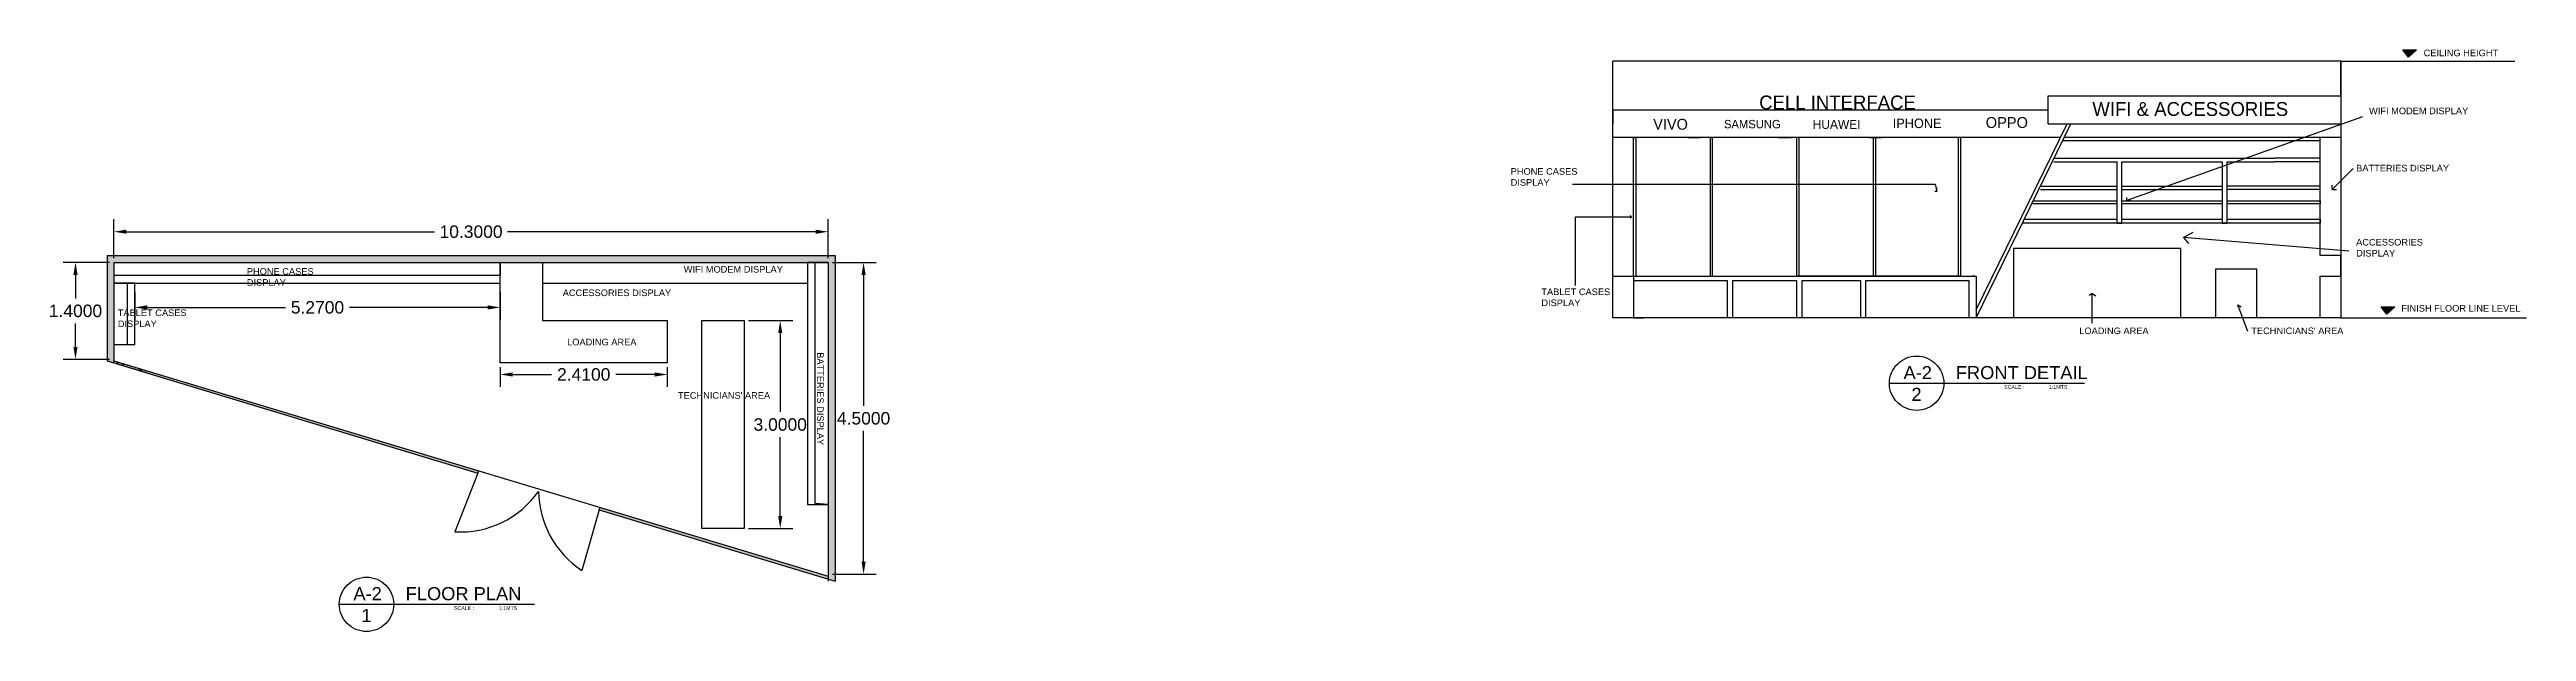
# Model space of a CAD drawing. Header units: inches. Extents: x 123.6 to 159.3, y 243.2 to 251.6.
import ezdxf

# ---------------------------------------------------------------- set-up
doc = ezdxf.new("R2010")
doc.units = ezdxf.units.IN
doc.header["$MEASUREMENT"] = 0
doc.linetypes.add('ACAD_ISO02W100', pattern=[15, 12, -3])
doc.styles.get("Standard").update_dxf_attribs({"font": 'arial.ttf'})
doc.dimstyles.get("Standard").update_dxf_attribs({"dimtxt": 0.18, "dimasz": 0.18, "dimexe": 0.18, "dimexo": 0.0625, "dimgap": 0.09, "dimtad": 0, "dimtih": 1, "dimtoh": 1, "dimdec": 4, "dimzin": 0, "dimdsep": 46, "dimtxsty": 'Standard', "dimcen": 0.09, "dimadec": 0, "dimazin": 0, "dimtfac": 1, "dimtdec": 4, "dimtofl": 0, "dimtmove": 0, "dimatfit": 3, "dimfxl": 1, "dimtolj": 1, "dimtzin": 0, "dimarcsym": 0})
pattern_1 = [(45, (0, 0), (0.00763675324, 0), [0.0045, -0.0063]), (45, (0.001909, 0), (0.00763675324, 0), [0.0018, -0.009]), (45, (0, 0.001909), (0.00763675324, 0), [0.0018, -0.009])]

# ---------------------------------------------------------------- blocks, each defined once
blk = doc.blocks.new('*D4')
at = {"color": 0, "lineweight": -2, "transparency": 16777216}
for p, q in [((130.108, 246.978), (130.108, 246.694)), ((130.288, 246.874), (130.848, 246.874)), ((132.338, 246.874), (131.778, 246.874)), ((132.518, 246.978), (132.518, 246.694))]:
    blk.add_line(p, q, dxfattribs=at)
at = {"color": 0, "transparency": 16777216}
for points in [[(130.288, 246.904), (130.288, 246.844), (130.108, 246.874)], [(132.338, 246.904), (132.338, 246.844), (132.518, 246.874)]]:
    blk.add_solid(points, dxfattribs=at)
at = {"color": 0, "transparency": 16777216, "insert": (131.313, 246.874), "char_height": 0.18, "attachment_point": 5}
blk.add_mtext('\\A1;2.4100', dxfattribs=at)
blk = doc.blocks.new('*D5')
at = {"color": 0, "lineweight": -2, "transparency": 16777216}
for p, q in [((133.69, 247.651), (134.327, 247.651)), ((134.147, 247.471), (134.147, 246.333)), ((134.147, 244.831), (134.147, 245.969)), ((133.69, 244.651), (134.327, 244.651))]:
    blk.add_line(p, q, dxfattribs=at)
at = {"color": 0, "transparency": 16777216}
for points in [[(134.117, 247.471), (134.177, 247.471), (134.147, 247.651)], [(134.117, 244.831), (134.177, 244.831), (134.147, 244.651)]]:
    blk.add_solid(points, dxfattribs=at)
at = {"color": 0, "transparency": 16777216, "insert": (134.147, 246.151), "char_height": 0.18, "attachment_point": 5}
blk.add_mtext('\\A1;3.0000', dxfattribs=at)
blk = doc.blocks.new('*D6')
at = {"color": 0, "lineweight": -2, "transparency": 16777216}
for p, q in [((124.838, 248.062), (124.838, 247.662)), ((130.108, 248.062), (130.108, 247.662)), ((125.018, 247.842), (127.01, 247.842)), ((129.928, 247.842), (127.936, 247.842))]:
    blk.add_line(p, q, dxfattribs=at)
at = {"color": 0, "transparency": 16777216}
for points in [[(125.018, 247.872), (125.018, 247.812), (124.838, 247.842)], [(129.928, 247.872), (129.928, 247.812), (130.108, 247.842)]]:
    blk.add_solid(points, dxfattribs=at)
at = {"color": 0, "transparency": 16777216, "insert": (127.473, 247.842), "char_height": 0.18, "attachment_point": 5}
blk.add_mtext('\\A1;5.2700', dxfattribs=at)
blk = doc.blocks.new('*D7')
at = {"color": 0, "lineweight": -2, "transparency": 16777216}
for p, q in [((134.9, 248.491), (135.529, 248.491)), ((135.349, 248.311), (135.349, 246.423)), ((135.349, 244.171), (135.349, 246.059)), ((134.9, 243.991), (135.529, 243.991))]:
    blk.add_line(p, q, dxfattribs=at)
at = {"color": 0, "transparency": 16777216}
for points in [[(135.319, 248.311), (135.379, 248.311), (135.349, 248.491)], [(135.319, 244.171), (135.379, 244.171), (135.349, 243.991)]]:
    blk.add_solid(points, dxfattribs=at)
at = {"color": 0, "transparency": 16777216, "insert": (135.349, 246.241), "char_height": 0.18, "attachment_point": 5}
blk.add_mtext('\\A1;4.5000', dxfattribs=at)
blk = doc.blocks.new('*D8')
at = {"color": 0, "lineweight": -2, "transparency": 16777216}
for p, q in [((124.475, 248.491), (123.803, 248.491)), ((123.983, 248.311), (123.983, 247.973)), ((123.983, 247.271), (123.983, 247.609)), ((124.475, 247.091), (123.803, 247.091))]:
    blk.add_line(p, q, dxfattribs=at)
at = {"color": 0, "transparency": 16777216}
for points in [[(123.953, 248.311), (124.013, 248.311), (123.983, 248.491)], [(123.953, 247.271), (124.013, 247.271), (123.983, 247.091)]]:
    blk.add_solid(points, dxfattribs=at)
at = {"color": 0, "transparency": 16777216, "insert": (123.983, 247.791), "char_height": 0.18, "attachment_point": 5}
blk.add_mtext('\\A1;1.4000', dxfattribs=at)
blk = doc.blocks.new('*D9')
at = {"color": 0, "lineweight": -2, "transparency": 16777216}
for p, q in [((124.538, 248.553), (124.538, 249.114)), ((134.838, 248.553), (134.838, 249.114)), ((124.718, 248.934), (129.163, 248.934)), ((134.658, 248.934), (130.213, 248.934))]:
    blk.add_line(p, q, dxfattribs=at)
at = {"color": 0, "transparency": 16777216}
for points in [[(124.718, 248.964), (124.718, 248.904), (124.538, 248.934)], [(134.658, 248.964), (134.658, 248.904), (134.838, 248.934)]]:
    blk.add_solid(points, dxfattribs=at)
at = {"color": 0, "transparency": 16777216, "insert": (129.688, 248.934), "char_height": 0.18, "attachment_point": 5}
blk.add_mtext('\\A1;10.3000', dxfattribs=at)

msp = doc.modelspace()

# ---------------------------------------------------------------- hatches: boundary and pattern name
at = {"linetype": 'ACAD_ISO02W100'}
h = msp.add_hatch(color=256, dxfattribs=at)
h.dxf.hatch_style = 1
h.paths.add_polyline_path([(157.74402, 251.55712), (157.54727, 251.55712), (157.62894, 251.45294)])
h = msp.add_hatch()
h.set_pattern_fill('AR-CONC', color=256, scale=0.01)
h.set_pattern_definition([(50, (0, 0), (0.071726018, -0.006275213), [0.0075, -0.0825]), (355, (0, 0), (-0.013875133, 0.075219213), [0.006, -0.066]), (100.451444, (0.00598, -0.00052), (0.057850885, 0.068943999), [0.00637402, -0.070114211]), (46.1842, (0, 0.02), (0.106724133, -0.016551928), [0.01125, -0.12375]), (96.635635, (0.00889, 0.01862), (0.093466195, 0.09741186), [0.009561034, -0.105171376]), (351.184164, (0, 0.02), (0.093466195, 0.09741186), [0.009, -0.099]), (21, (0.01, 0.015), (0.059690705, -0.040261889), [0.0075, -0.0825]), (326, (0.01, 0.015), (0.024331533, 0.072515005), [0.006, -0.066]), (71.451445, (0.014974, 0.011645), (0.084022238, 0.032253115), [0.006374019, -0.070114211]), (37.5, (0, 0), (0.0012159855, 0.0332893854), [0, -0.0652, 0, -0.067, 0, -0.06625]), (7.5, (0, 0), (0.0263069537, 0.039441171), [0, -0.0382, 0, -0.0637, 0, -0.02525]), (327.5, (-0.0223, 0), (0.0533822436, -0.0022554872), [0, -0.025, 0, -0.078, 0, -0.1035]), (317.5, (-0.0323, 0), (0.058318617, 0.010010498), [0, -0.0325, 0, -0.0518, 0, -0.0735])])
h.paths.add_polyline_path([(124.53794, 248.49099), (134.83794, 248.49099), (134.83794, 243.92128), (134.93794, 243.89099), (134.93794, 248.59099), (124.43794, 248.59099), (124.43794, 247.07099), (124.53794, 247.0407), (124.53794, 247.07099)])
h = msp.add_hatch(color=256, dxfattribs=at)
h.dxf.hatch_style = 1
h.paths.add_polyline_path([(157.43221, 247.84919), (157.23546, 247.84919), (157.31712, 247.74501)])
h = msp.add_hatch()
h.set_pattern_fill('GOST_GLASS', color=256, scale=0.01)
h.set_pattern_definition([(45, (0, 0), (0.084852814, 0), [0.05, -0.07]), (45, (0.021213, 0), (0.084852814, 0), [0.02, -0.1]), (45, (0, 0.021213), (0.084852814, 0), [0.02, -0.1])])
h.paths.add_polyline_path([(124.53794, 247.07099), (124.53794, 247.0407), (125.00128, 246.90038), (125.01142, 246.92823)])
h = msp.add_hatch()
h.set_pattern_fill('GOST_GLASS', color=256, scale=0.0009)
h.set_pattern_definition(pattern_1)
h.paths.add_polyline_path([(124.53794, 247.07099), (124.53794, 247.0407), (125.00128, 246.90038), (125.01142, 246.92823)])
h = msp.add_hatch()
h.set_pattern_fill('GOST_GLASS', color=256, scale=0.0009)
h.set_pattern_definition(pattern_1)
h.paths.add_polyline_path([(125.01142, 246.92823), (125.00128, 246.90038), (126.18627, 246.5415), (126.19467, 246.57145)])
h.paths.add_polyline_path([(126.19467, 246.57145), (126.18627, 246.5415), (129.78794, 245.4507), (129.80102, 245.48406)])
h.paths.add_polyline_path([(131.54856, 244.95714), (131.53794, 244.9207), (134.83794, 243.92128), (134.83794, 243.96532)])

# ---------------------------------------------------------------- linework, layer by layer
for p, q in [((157.54727, 251.55712), (157.74402, 251.55712)), ((157.62894, 251.45294), (157.54727, 251.55712)), ((157.74402, 251.55712), (157.62894, 251.45294)), ((156.65466, 251.39358), (159.16516, 251.39358)), ((146.45466, 250.29358), (146.48466, 250.29358)), ((146.45466, 250.29358), (146.48466, 250.29358)), ((148.81118, 250.29358), (147.55756, 250.29358)), ((147.55756, 250.29358), (147.58756, 250.29358)), ((149.91409, 250.29358), (149.94409, 250.29358)), ((156.35466, 249.38174), (156.35466, 249.33709)), ((145.61457, 248.15699), (145.61457, 249.15074)), ((145.61457, 249.15074), (146.42583, 249.15074)), ((146.42583, 249.15074), (146.40526, 249.13238)), ((146.40526, 249.13238), (146.42583, 249.15074)), ((146.42583, 249.15074), (146.40618, 249.16615)), ((156.35466, 249.11738), (156.35466, 249.05923)), ((147.55756, 248.29358), (149.91409, 248.29358)), ((151.1706, 248.29358), (148.81118, 248.29358)), ((148.81118, 248.29358), (148.84118, 248.29358)), ((151.37463, 248.29358), (151.34463, 248.29358)), ((147.81009, 247.69358), (147.81009, 248.22606)), ((148.20287, 248.22606), (147.88185, 248.22606)), ((147.88185, 248.22606), (147.88185, 247.69358)), ((148.81118, 248.22606), (148.20287, 248.22606)), ((148.81118, 247.69358), (148.81118, 248.22606)), ((148.87997, 248.22606), (148.87997, 247.69358)), ((147.88185, 247.69358), (147.81009, 247.69358)), ((148.87997, 247.69358), (148.81118, 247.69358)), ((156.65466, 247.69358), (159.33178, 247.69358)), ((157.23546, 247.84919), (157.43221, 247.84919)), ((157.31712, 247.74501), (157.23546, 247.84919)), ((157.43221, 247.84919), (157.31712, 247.74501)), ((150.14442, 246.74762), (152.95971, 246.74762)), ((127.78766, 243.55752), (130.60295, 243.55752))]:
    msp.add_line(p, q, dxfattribs=at)
for p, q in [((146.15466, 247.69358), (146.15466, 251.39358)), ((156.65466, 251.39358), (146.15466, 251.39358)), ((156.65466, 251.39358), (156.65466, 250.89358)), ((156.65466, 250.89358), (156.65466, 251.39358)), ((146.15466, 250.69358), (146.15466, 250.89358)), ((152.43123, 250.89358), (156.65466, 250.89358)), ((152.43123, 250.69358), (152.43123, 250.89358)), ((156.65466, 250.89358), (156.65466, 250.69358)), ((146.15466, 247.69358), (146.15466, 250.69358)), ((146.15466, 250.69358), (152.43123, 250.69358)), ((146.15466, 250.69358), (146.15466, 250.49358)), ((151.39466, 247.69358), (152.76184, 250.49358)), ((151.39466, 247.80754), (152.7062, 250.49358)), ((152.43123, 250.49358), (152.43123, 250.69358)), ((152.43123, 250.49358), (156.65466, 250.49358)), ((156.96943, 250.59074), (153.56598, 249.3868)), ((156.65466, 250.69358), (156.65466, 247.69358)), ((156.65466, 250.49358), (156.65466, 250.29358)), ((152.60854, 250.29358), (146.15466, 250.29358)), ((146.45466, 248.29358), (146.45466, 250.29358)), ((146.45466, 250.29358), (146.48466, 250.29358)), ((146.48466, 250.29358), (146.48466, 248.29358)), ((147.23466, 250.29358), (147.41466, 250.29358)), ((147.55756, 250.29358), (147.55756, 248.29358)), ((147.58756, 250.29358), (147.58756, 248.29358)), ((148.54466, 250.29358), (148.72466, 250.29358)), ((148.81118, 248.29358), (148.81118, 250.29358)), ((148.84118, 248.29358), (148.84118, 250.29358)), ((149.85466, 250.29358), (150.03466, 250.29358)), ((149.91409, 248.29358), (149.91409, 250.29358)), ((149.94409, 250.29358), (149.94409, 248.29358)), ((151.1406, 248.29358), (151.1406, 250.29358)), ((151.1706, 250.29358), (151.1706, 248.29358)), ((156.35466, 250.24358), (152.63977, 250.24358)), ((156.65466, 250.29358), (152.66419, 250.29358)), ((156.35466, 248.59358), (156.35466, 250.29358)), ((152.5177, 249.99358), (154.94413, 249.99358)), ((152.5177, 249.94358), (153.42235, 249.94358)), ((153.42235, 249.94993), (153.42235, 249.05988)), ((153.49784, 249.05988), (153.49784, 249.94502)), ((153.49784, 249.94358), (154.94413, 249.94358)), ((154.94413, 249.99358), (155.69898, 249.99358)), ((154.94413, 249.94358), (154.94413, 249.05923)), ((155.01323, 249.94358), (155.69898, 249.94358)), ((155.01323, 249.05923), (155.01323, 249.94358)), ((156.35466, 249.99358), (155.69898, 249.99358)), ((156.35466, 249.94358), (155.69898, 249.94358)), ((156.35466, 249.59358), (156.35466, 249.99358)), ((156.83033, 249.84787), (156.53023, 249.54201)), ((145.57573, 249.62299), (148.05195, 249.62299)), ((148.05195, 249.62299), (150.8029, 249.62299)), ((150.83009, 249.51684), (150.79819, 249.51684)), ((150.8029, 249.62299), (150.83009, 249.51684)), ((150.83009, 249.51684), (150.83009, 249.56559)), ((152.21895, 249.38174), (153.42235, 249.38174)), ((152.32239, 249.59358), (153.42235, 249.59358)), ((152.32239, 249.54358), (153.42235, 249.54358)), ((153.49784, 249.59358), (154.94413, 249.59358)), ((153.49784, 249.54358), (154.94413, 249.54358)), ((153.49784, 249.38174), (154.94413, 249.38174)), ((153.56598, 249.3868), (153.56598, 249.42686)), ((153.56598, 249.3868), (153.62359, 249.3868)), ((155.01323, 249.59358), (155.01346, 249.59358)), ((155.01323, 249.54358), (155.01346, 249.54358)), ((155.01323, 249.38174), (156.35466, 249.38174)), ((156.35466, 249.59358), (155.01346, 249.59358)), ((156.35466, 249.54358), (155.01346, 249.54358)), ((156.35466, 249.19358), (156.35466, 249.59358)), ((156.53023, 249.54201), (156.53023, 249.60798)), ((156.53023, 249.54201), (156.58974, 249.54201)), ((156.35466, 249.05923), (152.06148, 249.05923)), ((152.08987, 249.11738), (153.42235, 249.11738)), ((153.42235, 249.33709), (152.19715, 249.33709)), ((153.42235, 249.05988), (153.49784, 249.05988)), ((154.94413, 249.33709), (153.49784, 249.33709)), ((153.49784, 249.11738), (154.94413, 249.11738)), ((154.94413, 249.05923), (155.01323, 249.05923)), ((156.35466, 249.33709), (155.01323, 249.33709)), ((155.01323, 249.11738), (156.35466, 249.11738)), ((156.35466, 248.59358), (156.35466, 249.19358)), ((154.34466, 248.69358), (151.93466, 248.69358)), ((151.93466, 248.69358), (151.93466, 247.69358)), ((154.34466, 247.69358), (154.34466, 248.69358)), ((154.38442, 248.85006), (154.52546, 248.92802)), ((156.77071, 248.65581), (154.38442, 248.85006)), ((154.38442, 248.85006), (154.45944, 248.7631)), ((124.43794, 248.59099), (134.93794, 248.59099)), ((124.43794, 248.59099), (124.43794, 247.07099)), ((124.53794, 248.49099), (134.83794, 248.49099)), ((124.53794, 248.49099), (124.53794, 247.07099)), ((124.53794, 248.49099), (124.53794, 248.19099)), ((130.10794, 248.30099), (124.53794, 248.30099)), ((130.10794, 247.04099), (130.10794, 248.49099)), ((130.10794, 248.49099), (130.71794, 248.49099)), ((130.10794, 248.19099), (130.10794, 248.49099)), ((130.10794, 248.49099), (130.10794, 248.30099)), ((130.71794, 248.49099), (130.71794, 247.65099)), ((130.71794, 248.49099), (130.71794, 248.19099)), ((134.83794, 248.49099), (134.53794, 248.49099)), ((134.53794, 248.49099), (134.53794, 244.99547)), ((134.53794, 248.49099), (134.53794, 247.65099)), ((134.64878, 245.01322), (134.64878, 248.49099)), ((134.83794, 248.49099), (134.83794, 243.89099)), ((134.93794, 248.59099), (134.93794, 243.89099)), ((146.15466, 247.69358), (146.15466, 248.35358)), ((146.15466, 247.69358), (146.15466, 248.29358)), ((146.15466, 248.29358), (146.45466, 248.29358)), ((146.4009, 248.29358), (151.39466, 248.29358)), ((146.45466, 248.29358), (146.45466, 247.69358)), ((151.39466, 248.29358), (151.39466, 247.69358)), ((155.44466, 248.39358), (154.84466, 248.39358)), ((154.84466, 248.39358), (154.84466, 247.69358)), ((155.44466, 247.69358), (155.44466, 248.39358)), ((156.65466, 248.59358), (156.35466, 248.59358)), ((156.35466, 247.69358), (156.35466, 248.29358)), ((156.35466, 248.29358), (156.65466, 248.29358)), ((156.35466, 247.69358), (156.35466, 248.29358)), ((156.65466, 248.29358), (156.65466, 248.59358)), ((124.53794, 248.19099), (130.10794, 248.19099)), ((124.53794, 248.19099), (124.53794, 247.30828)), ((124.83794, 248.19099), (124.53794, 248.19099)), ((124.53794, 248.19099), (124.72794, 248.19099)), ((124.72794, 248.19099), (124.72794, 247.30828)), ((124.83794, 247.30828), (124.83794, 248.19099)), ((130.71794, 248.19099), (134.53794, 248.19099)), ((147.81009, 248.22606), (146.45831, 248.22606)), ((149.73415, 248.22606), (148.87997, 248.22606)), ((149.73415, 247.69358), (149.73415, 248.22606)), ((151.29433, 248.22606), (149.79675, 248.22606)), ((149.79675, 248.22606), (149.79675, 247.69358)), ((151.29433, 247.69358), (151.29433, 248.22606)), ((153.06993, 248.04349), (153.0249, 248.0135)), ((153.06993, 247.6161), (153.06993, 248.04349)), ((153.06993, 248.04349), (153.12245, 248.00787)), ((130.71794, 247.65099), (132.51794, 247.65099)), ((132.51794, 247.65099), (132.51794, 247.04099)), ((133.01794, 244.65099), (133.01794, 247.65099)), ((133.01794, 247.65099), (133.62794, 247.65099)), ((133.62794, 247.65099), (133.62794, 244.65099)), ((156.65466, 247.69358), (146.15466, 247.69358)), ((146.45466, 247.69358), (146.5951, 247.69358)), ((148.27029, 247.69358), (148.20287, 247.69358)), ((149.79675, 247.69358), (149.73415, 247.69358)), ((154.84466, 247.69358), (154.34466, 247.69358)), ((155.314, 247.49443), (155.17142, 247.88059)), ((155.17142, 247.88059), (155.17142, 247.84685)), ((155.17142, 247.88059), (155.21833, 247.84872)), ((156.65466, 247.69358), (155.44466, 247.69358)), ((156.65466, 247.69358), (156.35466, 247.69358)), ((124.53794, 247.30828), (124.83794, 247.30828)), ((124.43794, 247.07099), (129.78794, 245.4507)), ((124.43794, 247.07099), (125.00128, 246.90038)), ((124.53794, 247.0407), (124.53794, 247.07099)), ((124.53794, 247.07099), (134.83794, 243.96532)), ((132.51794, 247.04099), (130.10794, 247.04099)), ((129.78794, 245.4507), (129.45591, 244.60344)), ((129.78794, 245.4507), (129.80102, 245.48406)), ((129.78794, 245.4507), (129.78794, 245.4507)), ((129.80102, 245.48406), (134.83794, 243.96532)), ((131.53794, 244.9207), (131.28345, 244.04701)), ((131.53794, 244.9207), (131.54856, 244.95714)), ((131.53794, 244.9207), (134.93794, 243.89099)), ((134.53794, 244.99547), (134.83794, 244.99547)), ((134.83794, 244.99547), (134.64878, 245.01322)), ((133.62794, 244.65099), (133.01794, 244.65099))]:
    msp.add_line(p, q)
for centre in [(150.53669, 246.74762), (128.17992, 243.55752)]:
    msp.add_circle(centre, 0.39227, dxfattribs=at)
for centre, radius, start, end in [((129.53416, 245.97391), 1.37271, 266.732157, 325.018991), ((132.06191, 245.2146), 1.4033, 181.129744, 236.307771)]:
    msp.add_arc(centre, radius, start, end)

# ---------------------------------------------------------------- texts
at = {"attachment_point": 1}
for s, width, gutter_width, heights, insert, char_height in [('CEILING HEIGHT', 1.3889596, 0.47717, [0.27246], (157.84918, 251.56243), 0.095435), ('{\\fFranklin Gothic Heavy|b0|i0|c0|p34;CELL INTERFACE}', 3.9306743, 1, [0], (148.26602, 250.89974), 0.2), ('{\\fFranklin Gothic Heavy|b0|i0|c0|p34;WIFI & ACCESSORIES}', 3.9306743, 1, [0], (153.07122, 250.80523), 0.2), ('{\\fFranklin Gothic Heavy|b0|i0|c0|p34;VIVO}', 0.9264043, 0.78218, [0], (146.73778, 250.56331), 0.1564369), ('{\\fFranklin Gothic Heavy|b0|i0|c0|p34;SAMSUNG}', 0.7168486, 0.60525, [0], (147.75775, 250.54784), 0.1210504), ('{\\fFranklin Gothic Heavy|b0|i0|c0|p34;HUAWEI}', 0.7658346, 0.64661, [0], (149.03635, 250.54797), 0.1293224), ('{\\fFranklin Gothic Heavy|b0|i0|c0|p34;IPHONE}', 0.8106699, 0.68447, [0], (150.19239, 250.56664), 0.1368935), ('{\\fFranklin Gothic Heavy|b0|i0|c0|p34;OPPO}', 0.9333085, 0.78801, [0], (151.53289, 250.58897), 0.1576028), ('WIFI MODEM DISPLAY', 1.3889596, 0.47717, [0.27246], (157.06219, 250.72593), 0.095435), ('PHONE CASES DISPLAY', 1.3889596, 0.47717, [0.27246], (144.6815, 249.85217), 0.095435), ('BATTERIES DISPLAY', 1.3889596, 0.47717, [0.27246], (156.87537, 249.89983), 0.095435), ('ACCESSORIES DISPLAY', 1.3889596, 0.47717, [0.27246], (156.87537, 248.83072), 0.095435), ('PHONE CASES DISPLAY', 1.3889596, 0.47717, [0.27246], (126.45421, 248.40891), 0.095435), ('WIFI MODEM DISPLAY', 1.3889596, 0.47717, [0.27246], (132.75513, 248.43978), 0.095435), ('ACCESSORIES DISPLAY', 2.4594483, 0.47717, [0.50017], (131.01043, 248.10062), 0.095435), ('TABLET CASES DISPLAY', 1.3889596, 0.47717, [0.27246], (145.12471, 248.11499), 0.095435), ('TABLET CASES DISPLAY', 1.3889596, 0.47717, [0.27246], (124.59255, 247.81216), 0.095435), ('FINISH FLOOR LINE LEVEL', 2.0177135, 0.47717, [0.28779], (157.52713, 247.87714), 0.095435), ('LOADING AREA', 1.3889596, 0.47717, [0.27246], (131.07341, 247.38976), 0.095435), ('LOADING AREA', 1.3889596, 0.47717, [0.27246], (152.88221, 247.55185), 0.095435), ("TECHNICIANS' AREA", 1.3889596, 0.47717, [0.27246], (155.36258, 247.55185), 0.095435), ('A-2', 3.0577319, 0.94309, [0.53849], (150.34779, 246.99569), 0.188618), ('FRONT DETAIL', 3.0577319, 0.94309, [0.53849], (151.10127, 246.99569), 0.1886179), ("TECHNICIANS' AREA", 1.3889596, 0.47717, [0.27246], (132.67231, 246.61936), 0.095435), ('2', 3.0577319, 0.94309, [0.53849], (150.46164, 246.68135), 0.18862), ('SCALE :                 1:1MTS', 1.1850828, 0.27095, [0.14791], (151.79767, 246.72079), 0.0541903), ('A-2', 3.0577319, 0.94309, [0.53849], (127.99102, 243.80559), 0.188618), ('FLOOR PLAN', 3.0577319, 0.94309, [0.53849], (128.74451, 243.80559), 0.188618), ('1', 3.0577319, 0.94309, [0.53849], (128.10488, 243.49124), 0.18862), ('SCALE :                 1:1MTS', 1.1850828, 0.27095, [0.14791], (129.44091, 243.53068), 0.0541903)]:
    msp.add_mtext_dynamic_manual_height_columns(s, width=width, gutter_width=gutter_width, heights=heights, dxfattribs=dict(at, insert=insert, char_height=char_height))
at = {"insert": (134.77357, 247.19534), "char_height": 0.095435, "attachment_point": 1, "rotation": 270}
msp.add_mtext_dynamic_manual_height_columns('BATTERIES DISPLAY', width=1.3889596, gutter_width=0.47717, heights=[0.27246], dxfattribs=at)

# ---------------------------------------------------------------- dimensions: what is measured, and where the dimension line sits
for base, p1, p2, picture, middle in [((134.83794, 248.93411), (124.53794, 248.49099), (134.83794, 248.49099), '*D9', (129.68794, 248.93411)), ((130.10794, 247.84216), (124.83794, 248.12413), (130.10794, 248.12413), '*D6', (127.47294, 247.84216)), ((132.51794, 246.87373), (130.10794, 247.04099), (132.51794, 247.04099), '*D4', (131.31294, 246.87373))]:
    dim = msp.add_linear_dim(base=base, p1=p1, p2=p2, dimstyle='Standard')
    dim.commit()
    dim.dimension.update_dxf_attribs({"geometry": picture, "text_midpoint": middle})
for base, p1, p2, picture, middle in [((123.98345, 247.09099), (124.53794, 248.49099), (124.53794, 247.09099), '*D8', (123.98345, 247.79099)), ((135.34863, 243.99099), (134.83794, 248.49099), (134.83794, 243.99099), '*D7', (135.34863, 246.24099)), ((134.14672, 244.65099), (133.62794, 247.65099), (133.62794, 244.65099), '*D5', (134.14672, 246.15099))]:
    dim = msp.add_linear_dim(base=base, p1=p1, p2=p2, angle=90, dimstyle='Standard')
    dim.commit()
    dim.dimension.update_dxf_attribs({"geometry": picture, "text_midpoint": middle})

doc.saveas('drawing.dxf')
